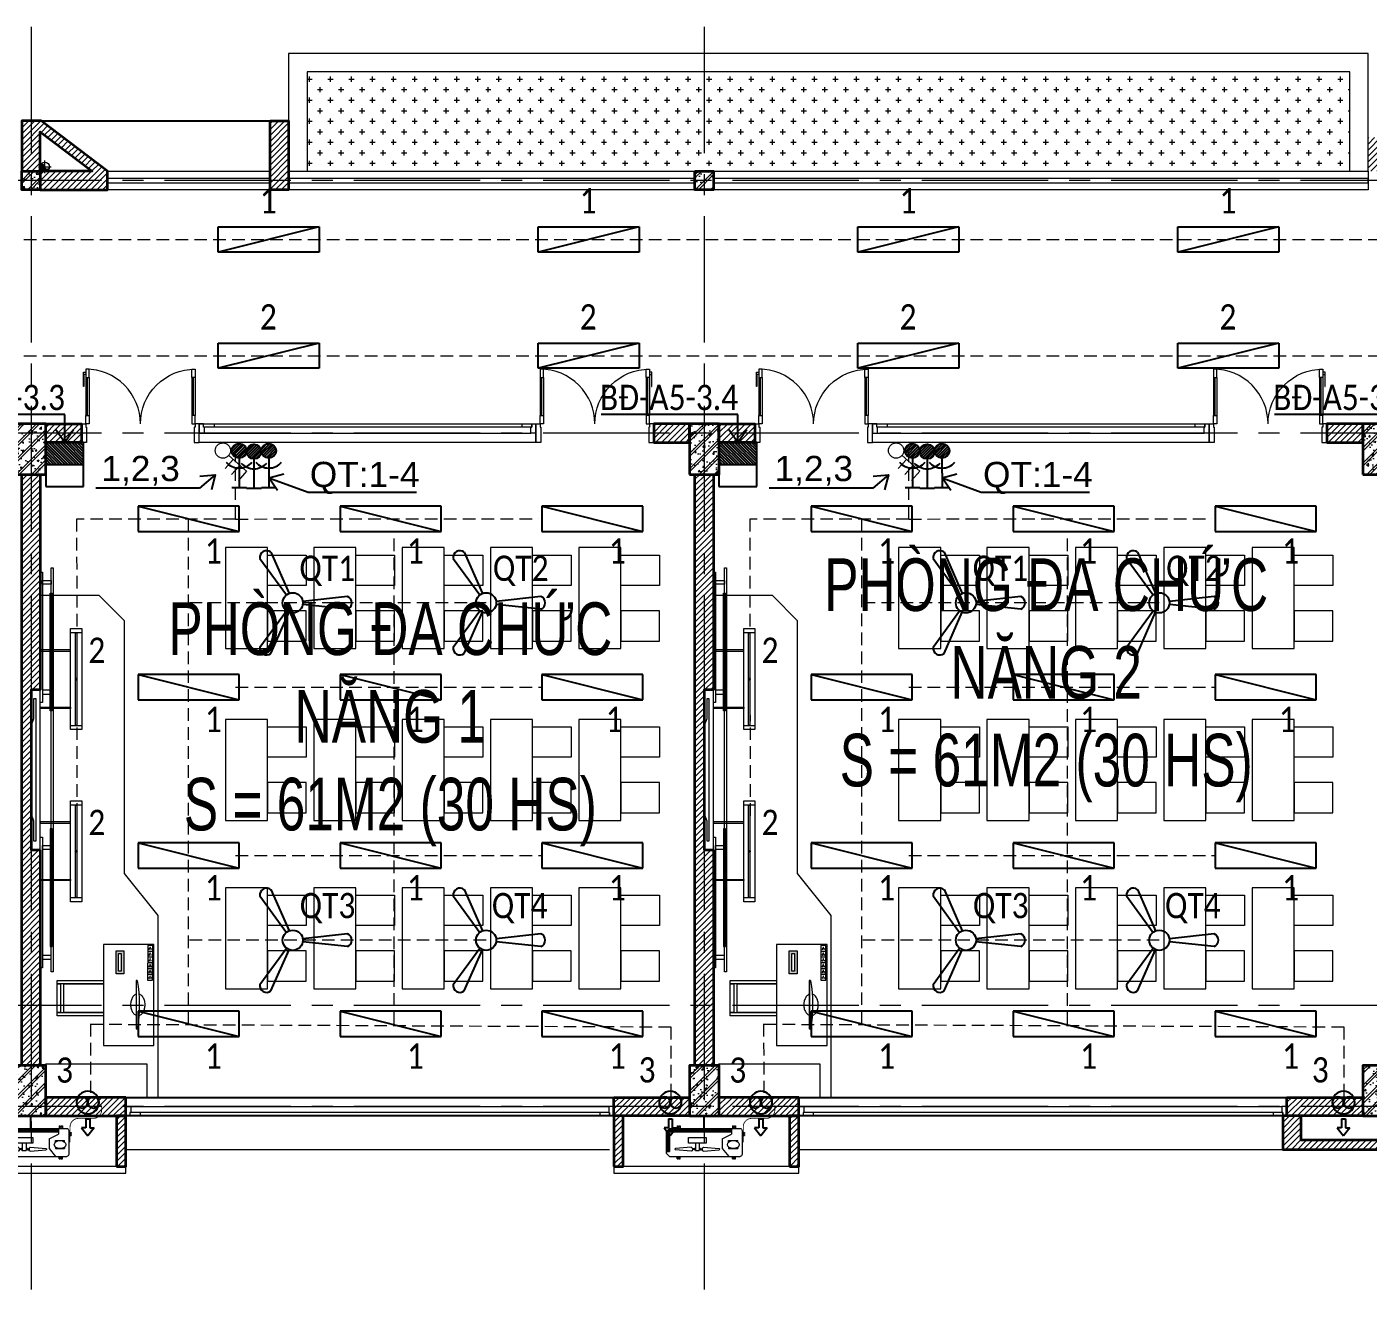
# Model space of a CAD drawing. Header units: millimetres. Extents: x 18326 to 214271, y -298828 to -198730.
# Drawn here: x 169047 to 184987, y -272856 to -257754 of the extents above; entities that cross this region are included whole.
import ezdxf
from ezdxf.enums import TextEntityAlignment as Align

# ---------------------------------------------------------------- set-up
doc = ezdxf.new("R2010")
doc.units = ezdxf.units.MM
doc.header["$LTSCALE"] = 20
doc.header["$MEASUREMENT"] = 0
for name, pattern in [('DASHED2', [0.375, 0.25, -0.125]), ('HIDDEN', [0.375, 0.25, -0.125]), ('xref LC GK$0$CENTER2', [1.125, 0.75, -0.125, 0.125, -0.125])]:
    doc.linetypes.add(name, pattern=pattern)
doc.layers.get('0').update_dxf_attribs({"lineweight": 0})
doc.layers.get('Defpoints').update_dxf_attribs({"color": 1, "lineweight": 25})
for name, color, linetype in [('!Cetech-TBD', 2, 'Continuous'), ('11TBDIEN', 6, 'Continuous'), ('CDC-E', 2, 'Continuous'), ('CDC-E-Equip', 2, 'Continuous'), ('CDC-E-Note', 3, 'Continuous'), ('CETECH-E-Switch', 2, 'Continuous'), ('CETECH-TBD', 2, 'Continuous'), ('TBD', 2, 'Continuous'), ('TEXT', 7, 'Continuous'), ('xref_mb.A5$0$KV-Net thay 3', 251, 'Continuous')]:
    doc.layers.add(name, color=color, linetype=linetype)
for name, color, linetype, lineweight in [('0.MAU XANH- DAY DIEN', 3, 'HIDDEN', 20), ('1.5 Thiết bị điện', 2, 'Continuous', 9), ('IBST-E-Chieu sang', 2, 'Continuous', 9), ('KV-Cat vat lieu', 11, 'Continuous', 20), ('KV-Cay xanh', 78, 'Continuous', 5), ('KV-Dim', 14, 'Continuous', 9), ('KV-Text', 7, 'Continuous', 25), ('xref LC GK$0$KV-Net truc', 251, 'xref LC GK$0$CENTER2', 9), ('xref_mb.A5$0$KV-Cat be tong', 6, 'Continuous', 35), ('xref_mb.A5$0$KV-Cat tuong', 4, 'Continuous', 35), ('xref_mb.A5$0$KV-Cat vat lieu', 11, 'Continuous', 20), ('xref_mb.A5$0$KV-Cay xanh', 78, 'Continuous', 5), ('xref_mb.A5$0$KV-Cua', 34, 'Continuous', 13), ('xref_mb.A5$0$KV-Hatch', 179, 'Continuous', 5), ('xref_mb.A5$0$KV-Net thay 1', 9, 'Continuous', 20), ('xref_mb.A5$0$KV-Net thay 2', 8, 'Continuous', 13), ('xref_mb.A5$0$KV-Noi that', 35, 'Continuous', 9), ('xref_mb.A5$0$KV-Thiet bi', 59, 'Continuous', 9)]:
    doc.layers.add(name, color=color, linetype=linetype, lineweight=lineweight)
doc.styles.add('AN - Arial', font='arial.ttf')
doc.styles.add('KT', font='vnsimli.shx', dxfattribs={"width": 0.72})
doc.styles.add('uv-abc', font='calibril.ttf', dxfattribs={"width": 0.85})
doc.styles.add('VN', font='arial.ttf', dxfattribs={"width": 0.7})
doc.dimstyles.new('A2-1-140', dxfattribs={"dimscale": 100, "dimtxt": 3, "dimasz": 1.5, "dimexe": 0.7, "dimexo": 0, "dimgap": 0.5, "dimtad": 1, "dimdec": 0, "dimrnd": 50, "dimzin": 13, "dimdsep": 46, "dimtxsty": 'KT', "dimblk1": 'ARCHTICK', "dimblk2": 'ARCHTICK', "dimsah": 1, "dimcen": 0, "dimdle": 0.7, "dimclrd": 1, "dimclre": 1, "dimclrt": 3, "dimadec": 0, "dimazin": 0, "dimtfac": 1.222222, "dimtdec": 0, "dimtix": 1, "dimtmove": 2, "dimatfit": 3, "dimldrblk": 'ARCHTICK', "dimfxl": 5, "dimfxlon": 1, "dimtolj": 1, "dimtzin": 13, "dimarcsym": 0})
pattern_1 = [(50, (0, 0), (215.17805, -18.82564), [22.5, -247.5]), (355, (0, 0), (-41.6254, 225.65764), [18, -198]), (100.4514, (17.93, -1.57), (173.55281, 206.83186), [19.12206, -210.34263]), (46.1842, (0, 60), (320.17231, -49.6557), [33.75, -371.25]), (96.6356, (26.68, 55.86), (280.3988, 292.23536), [28.6831, -315.5139]), (351.1842, (0, 60), (280.3986, 292.23558), [27, -297]), (21, (30, 45), (179.07212, -120.78567), [22.5, -247.5]), (326, (30, 45), (72.9946, 217.54501), [18, -198]), (71.4514, (44.92, 34.93), (252.06679, 96.75915), [19.12206, -210.34263]), (37.5, (0, 0), (3.647957, 99.868156), [0, -195.6, 0, -201, 0, -198.75]), (7.5, (0, 0), (78.92086, 118.323514), [0, -114.6, 0, -191.1, 0, -75.75]), (327.5, (-66.9, 0), (160.14673, -6.766462), [0, -75, 0, -234, 0, -310.5]), (317.5, (-96.9, 0), (174.95585, 30.031495), [0, -97.5, 0, -155.4, 0, -220.5]), (45, (0, 0), (-90.156115, 90.156115), []), (45, (0, 36.75), (-90.156115, 90.156115), [])]

# ---------------------------------------------------------------- blocks, each defined once
blk = doc.blocks.new('T3RQƯ')
at = {"layer": 'KV-Text', "color": 8, "char_height": 625, "width": 7962.05, "attachment_point": 2, "style": 'VN'}
for s, insert in [('\\A1;\\pxqc;PHÒNG ĐA CHỨC \\PNĂNG 2\\PS = 61M2 (30 HS) ', (136526, -39972)), ('\\A1;\\pxqc;PHÒNG ĐA CHỨC \\PNĂNG 1\\PS = 61M2 (30 HS) ', (128732, -40495))]:
    blk.add_mtext(s, dxfattribs=dict(at, insert=insert))
blk = doc.blocks.new('t3')
at = {"layer": 'KV-Text', "color": 8, "xscale": 0.003999999956183369, "yscale": 0.003999999956183369, "zscale": 0.003999999956183369}
blk.add_blockref('T3RQƯ', (7.351, 232.338), dxfattribs=at)
blk = doc.blocks.new('l57')
at = {"layer": '!Cetech-TBD'}
for p, q in [((-600, 150), (600, 150)), ((600, 150), (-600, -150)), ((-600, -150), (-600, 150)), ((600, 150), (600, -150)), ((600, -150), (-600, -150))]:
    blk.add_line(p, q, dxfattribs=at)
blk = doc.blocks.new('*X544')
at = {"color": 0}
for p, q in [((11475, 51568), (11557, 51650)), ((11479, 51598), (11527, 51646)), ((11480, 51547), (11578, 51645)), ((11490, 51530), (11595, 51635)), ((11503, 51516), (11609, 51622)), ((11520, 51506), (11619, 51605)), ((11540, 51501), (11624, 51585)), ((11568, 51502), (11623, 51557))]:
    blk.add_line(p, q, dxfattribs=at)
blk = doc.blocks.new('S14')
at = {"layer": '!Cetech-TBD'}
for p, q in [((-75, 375), (75, 375)), ((0, 75), (0, 375))]:
    blk.add_line(p, q, dxfattribs=at)
blk.add_circle((0, 0), 75, dxfattribs=at)
blk.add_arc((0, 0), 175, 41.8103, 138.1897, dxfattribs=at)
blk.add_blockref('*X544', (-11550, -51575), dxfattribs=at)
blk = doc.blocks.new('Cong tac 3 - 1 chieu')
blk.add_line((50, 56), (214, 221))
for points in [[(153, 159), (238, 74)], [(214, 221), (299, 137)], [(91, 97), (176, 12)]]:
    blk.add_lwpolyline(points)
blk.add_circle((0, 0), 74.9)
blk = doc.blocks.new('*U597')
at = {"rotation": 217.4054022932137}
blk.add_blockref('Cong tac 3 - 1 chieu', (0, 0), dxfattribs=at)
blk = doc.blocks.new('_ARCHTICK')
at = {"color": 8, "const_width": 0.15}
blk.add_lwpolyline([(-0.5, -0.5), (0.5, 0.5)], dxfattribs=at)
blk = doc.blocks.new('DEN CHIEU BANGTAOTHEM')
for p, q in [((-829, -694), (-829, -509)), ((-829, -509), (-759, -509)), ((-829, -694), (-829, -509)), ((-829, -509), (840, -509)), ((-759, -509), (-759, -694)), ((-759, -591), (770, -591)), ((-759, -612), (-759, -591)), ((770, -612), (-759, -612)), ((770, -694), (770, -509)), ((770, -509), (840, -509)), ((770, -591), (770, -612)), ((840, -509), (840, -694)), ((840, -509), (840, -694)), ((-759, -694), (-829, -694)), ((840, -694), (-829, -694)), ((840, -694), (770, -694))]:
    blk.add_line(p, q)
at = {"elevation": 0}
for points in [[(-458, -9), (-458, -509), (-479, -509), (-479, -9)], [(469, -9), (469, -509), (490, -509), (490, -9)]]:
    blk.add_lwpolyline(points, close=True, dxfattribs=at)
at = {"layer": 'Defpoints'}
blk.add_circle((5, -602), 9.3, dxfattribs=at)
blk = doc.blocks.new('QTRTUONG')
for centre, radius in [((-3.78, -2.92), 1.6), ((-3.78, -2.12), 0.798), ((-3.78, -3.72), 0.798)]:
    blk.add_circle(centre, radius)
blk = doc.blocks.new('quat gio1')
for p, q in [((114, 25), (114, -25)), ((114, 25), (229, 25)), ((229, 80), (327, 0)), ((229, 25), (229, 80)), ((114, -25), (229, -25)), ((229, -80), (327, 0)), ((229, -25), (229, -80))]:
    blk.add_line(p, q)
at = {"xscale": 89.50243443385698, "yscale": 89.50243443385698, "zscale": 89.50243443385698}
blk.add_blockref('QTRTUONG', (243, 261), dxfattribs=at)
blk = doc.blocks.new('q1')
at = {"layer": 'TBD', "linetype": 'ByBlock'}
for p, q in [((-75, 651), (-18, 119)), ((75, 651), (18, 119)), ((-601, -260), (-112, -44)), ((-526, -390), (-94, -75)), ((526, -390), (94, -75)), ((601, -260), (112, -44))]:
    blk.add_line(p, q, dxfattribs=at)
blk.add_circle((0, 0), 120, dxfattribs=at)
for centre, start, end in [((0, 623), 20.3028, 159.6972), ((-539, -311), 140.3028, 279.6972), ((539, -311), 260.3028, 39.6972)]:
    blk.add_arc(centre, 80, start, end, dxfattribs=at)
blk = doc.blocks.new('*U598')
at = {"rotation": 217.4054022932137}
blk.add_blockref('Cong tac 3 - 1 chieu', (0, 0), dxfattribs=at)
blk = doc.blocks.new('pa6')
at = {"layer": 'CDC-E'}
h = blk.add_hatch(dxfattribs=at)
h.set_pattern_fill('ANSI31', scale=5)
h.set_pattern_definition([(45, (0, 0), (-11.2253, 11.2253), [])])
h.paths.add_polyline_path([(150, 175), (-150, 175), (-150, 0), (150, 0)])
for p, q in [((-150, 350), (150, 350)), ((-150, 0), (-150, 350)), ((150, 350), (150, 0)), ((-150, 175), (150, 175)), ((150, 0), (-150, 0))]:
    blk.add_line(p, q, dxfattribs=at)
blk = doc.blocks.new('xref LC GK$0$LC')
at = {"layer": 'xref LC GK$0$KV-Net truc', "color": 8, "ltscale": 100}
for points in [[(138750, -48924), (138750, -85479)], [(146750, -48924), (146750, -85479)], [(175587, -50750), (-10253, -50750)], [(175587, -53750), (-10253, -53750)], [(175587, -60550), (38033, -60550)], [(175587, -61750), (-10253, -61750)]]:
    blk.add_lwpolyline(points, dxfattribs=at)
blk = doc.blocks.new('*U422')
at = {"color": 8}
for p, q in [((70, 100), (70, 550)), ((90, 550), (90, 100)), ((1310, 550), (1310, 100)), ((1330, 100), (1330, 550))]:
    blk.add_line(p, q, dxfattribs=at)
for points in [[(50, 550), (90, 550), (90, 650), (50, 650), (50, 550)], [(1350, 550), (1310, 550), (1310, 650), (1350, 650), (1350, 550)], [(50, 553), (50, 100)], [(1350, 553), (1350, 100)], [(50, 100), (90, 100), (90, 0), (50, 0), (50, 100)], [(1350, 100), (1310, 100), (1310, 0), (1350, 0), (1350, 100)]]:
    blk.add_lwpolyline(points, dxfattribs=at)
at = {"color": 8, "ltscale": 0.2}
for points in [[(700, 0, 0.414214), (50, 650, 0.414214)], [(700, 0, -0.414214), (1350, 650, -0.414214)]]:
    blk.add_lwpolyline(points, format="xyb", dxfattribs=at)
at = {"color": 8}
for points in [[(22, 445), (22, 614), (50, 614), (50, 586), (27, 586), (27, 445)], [(0, 0), (50, 0), (50, -40), (60, -40), (60, -220), (0, -220)], [(1400, 0), (1350, 0), (1350, -40), (1340, -40), (1340, -220), (1400, -220)]]:
    blk.add_lwpolyline(points, close=True, dxfattribs=at)
blk = doc.blocks.new('*U386')
at = {"color": 8}
for p, q in [((-110, 2740), (-110, -1140)), ((-220, 2625), (-220, -1035)), ((-180, -1035), (-180, 2625)), ((-220, -1200), (-110, -1200))]:
    blk.add_line(p, q, dxfattribs=at)
for points in [[(-220, 2800), (-110, 2800), (-110, 2740), (-110, 2740), (-110, 2740), (-180, 2740), (-180, 2750), (-220, 2750)], [(-180, 2750), (-220, 2750), (-220, 2625), (-180, 2625)], [(-180, -1035), (-220, -1035), (-220, -1150), (-180, -1150)], [(-220, -1200), (-110, -1200), (-110, -1140), (-110, -1140), (-110, -1140), (-180, -1140), (-180, -1150), (-220, -1150)]]:
    blk.add_lwpolyline(points, close=True, dxfattribs=at)
blk = doc.blocks.new('xref_mb.A5$0$Module TX6')
at = {"layer": 'xref_mb.A5$0$KV-Hatch'}
h = blk.add_hatch(dxfattribs=at)
h.set_pattern_fill('ANSI31', color=8, scale=400)
h.set_pattern_definition([(45, (-189101.89, 94704.975), (-35.355339, 35.355339), [])])
h.paths.add_polyline_path([(-3405, 15), (-3830, 15), (-3830, 235), (-3405, 235)])
h.paths.add_polyline_path([(3395, 15), (3820, 15), (3820, 235), (3395, 235)])
at = {"layer": 'xref_mb.A5$0$KV-Cat tuong', "color": 8}
for points in [[(-3405, 15), (-3830, 15), (-3830, 235), (-3405, 235)], [(3395, 15), (3820, 15), (3820, 235), (3395, 235)]]:
    blk.add_lwpolyline(points, close=True, dxfattribs=at)
at = {"layer": 'xref_mb.A5$0$KV-Net thay 1', "color": 8}
blk.add_lwpolyline([(-2005, 235), (1995, 235), (1995, 15), (-2005, 15)], close=True, dxfattribs=at)
at = {"layer": 'xref_mb.A5$0$KV-Thiet bi', "color": 8}
blk.add_line((-1635, 235), (1625, 235), dxfattribs=at)
at = {"layer": 'xref_mb.A5$0$KV-Cua', "color": 8}
blk.add_blockref('*U422', (-3405, 235), dxfattribs=at)
at = {"layer": 'xref_mb.A5$0$KV-Cua', "color": 8, "xscale": -1}
blk.add_blockref('*U422', (3395, 235), dxfattribs=at)
at = {"layer": 'xref_mb.A5$0$KV-Cua', "color": 8, "xscale": -1.000000000000001, "rotation": 90}
blk.add_blockref('*U386', (795, 15), dxfattribs=at)
blk = doc.blocks.new('xref_mb.A5$0$CN')
at = {"color": 8}
for p, q in [((-71, 398), (-71, 423)), ((-61, 423), (-71, 423)), ((-61, 398), (-61, 423)), ((-51, 398), (-51, 423)), ((-41, 423), (-51, 423)), ((-41, 398), (-41, 423)), ((-314, 332, 3), (-287, 332)), ((-314, 323, 3), (-314, 332, 3)), ((-314, 299, 3), (-314, 307, 3)), ((-314, 299, 3), (-287, 299)), ((-311, 320, 3), (-296, 320, 3)), ((-311, 311, 3), (-296, 311, 3)), ((-296, 311, 3), (-296, 320, 3)), ((-287, -348), (-287, 378)), ((-20, 398), (-267, 398)), ((0, -348), (0, 378)), ((27, 332, 3), (0, 332)), ((27, 299, 3), (0, 299)), ((9, 311, 3), (9, 320, 3)), ((24, 320, 3), (9, 320, 3)), ((24, 311, 3), (9, 311, 3)), ((27, 323, 3), (27, 332, 3)), ((27, 299, 3), (27, 307, 3)), ((-314, -238, 0), (-287, -238, -4)), ((-314, -247, 0), (-314, -238, 0)), ((-314, -271, 0), (-314, -263, 0)), ((-314, -271, 0), (-287, -271, -4)), ((-311, -250, 0), (-296, -250, 0)), ((-311, -259, 0), (-296, -259, 0)), ((-296, -259, 0), (-296, -250, 0)), ((27, -238, 0), (0, -238, -4)), ((27, -271, 0), (0, -271, -4)), ((9, -259, 0), (9, -250, 0)), ((24, -250, 0), (9, -250, 0)), ((24, -259, 0), (9, -259, 0)), ((27, -247, 0), (27, -238, 0)), ((27, -271, 0), (27, -263, 0)), ((-254, -382), (-287, -348)), ((-33, -382), (-254, -382)), ((0, -348), (-33, -382))]:
    blk.add_line(p, q, dxfattribs=at)
at = {"color": 8, "lineweight": 5}
for p, q in [((-191, 355), (-207, 355)), ((-207, 260), (-207, 355)), ((-141, 355), (-125, 355)), ((-125, 260), (-125, 355)), ((-107, 195), (-60, 291)), ((-7, 291), (-60, 291)), ((-33, -335), (-33, 291)), ((-20, -329), (-20, 291)), ((-7, -322), (-7, 291)), ((-206, 195), (-287, 261)), ((-233, 1), (-220, 163)), ((-191, 260), (-207, 260)), ((-107, 195), (-206, 195)), ((-193, 1), (-206, 163)), ((-141, 260), (-125, 260)), ((-233, -125), (-220, -287)), ((-199, -36), (-227, -36)), ((-151, -42), (-227, -42)), ((-227, -82), (-227, -42)), ((-151, -82), (-227, -82)), ((-199, -88), (-227, -88)), ((-207, -12), (-219, -12)), ((-207, -112), (-219, -112)), ((-217, -36), (-217, -12)), ((-217, -88), (-217, -112)), ((-209, -36), (-209, -12)), ((-209, -88), (-209, -112)), ((-193, -125), (-206, -287)), ((-46, -348), (-237, -348)), ((-237, -375), (-237, -348)), ((-53, -362), (-237, -362)), ((-60, -375), (-237, -375))]:
    blk.add_line(p, q, dxfattribs=at)
blk.add_lwpolyline([(-93, -152), (-93, 28), (-151, 28), (-151, -152)], close=True, dxfattribs=at)
at = {"color": 8}
for centre, radius, start, end in [((-311, 323, 3), 3.32, 180, 270), ((-311, 307, 3), 3.32, 90, 180), ((-267, 378), 19.9, 90, 180), ((-20, 378), 19.9, 0, 90), ((24, 323, 3), 3.32, 270, 0), ((24, 307, 3), 3.32, 0, 90), ((-311, -247, 0), 3.32, 180, 270), ((-311, -263, 0), 3.32, 90, 180), ((24, -247, 0), 3.32, 270, 0), ((24, -263, 0), 3.32, 0, 90)]:
    blk.add_arc(centre, radius, start, end, dxfattribs=at)
at = {"color": 8, "lineweight": 5}
for centre, radius, start, end in [((-213, 161), 6.84, 16.3642, 163.6358), ((-219, 1), 13.3, 180, 270), ((-207, 1), 13.3, 270, 0), ((-219, -125), 13.3, 90, 180), ((-207, -125), 13.3, 0, 90), ((-213, -285), 6.84, 196.3642, 343.6358), ((-60, -322), 53.1, 270, 0), ((-53, -329), 33.2, 270, 0), ((-46, -335), 13.3, 270, 0)]:
    blk.add_arc(centre, radius, start, end, dxfattribs=at)
at = {"color": 8, "lineweight": 5, "extrusion": (0, 0, -1)}
blk.add_ellipse((-166, 308), major_axis=(0, -60.1), ratio=0.677923, dxfattribs=at)
at = {"layer": 'Defpoints', "color": 8}
blk.add_line((0, 8), (130, 8), dxfattribs=at)
blk.add_lwpolyline([(130, -382), (130, 398)], dxfattribs=at)
blk = doc.blocks.new('xref_mb.A5$0$Module che dieu hoa')
at = {"layer": 'xref_mb.A5$0$KV-Hatch'}
h = blk.add_hatch(dxfattribs=at)
h.set_pattern_fill('ANSI31', color=8, scale=400)
h.set_pattern_definition([(45, (-151971.89, 102689.975), (-35.355339, 35.355339), [])])
h.paths.add_polyline_path([(50, -600), (160, -600), (160, 0), (50, 0)])
h.paths.add_polyline_path([(2140, -600), (2250, -600), (2250, 0), (2140, 0)])
at = {"layer": 'xref_mb.A5$0$KV-Cat tuong', "color": 8}
for points in [[(50, -600), (160, -600), (160, 0), (50, 0)], [(2140, -600), (2250, -600), (2250, 0), (2140, 0)]]:
    blk.add_lwpolyline(points, close=True, dxfattribs=at)
at = {"layer": 'xref_mb.A5$0$KV-Thiet bi', "color": 8, "const_width": 10}
blk.add_lwpolyline([(1964, 125), (1964, 70, -0.414214), (1864, -30), (1689, -30, 0.414214), (1589, -130), (1589, -315)], format="xyb", dxfattribs=at)
at = {"layer": 'xref_mb.A5$0$KV-Thiet bi', "color": 8}
blk.add_lwpolyline([(50, -680), (2250, -680), (2250, -600), (50, -600)], close=True, dxfattribs=at)
at = {"layer": 'xref_mb.A5$0$KV-Thiet bi', "color": 8, "xscale": -1.15384615384619, "yscale": 1.15384615384619, "zscale": 1.153846153846189, "rotation": 270}
blk.add_blockref('xref_mb.A5$0$CN', (1115, -150), dxfattribs=at)
blk = doc.blocks.new('xref_mb.A5$0$A$Cb15db4b7')
at = {"color": 8}
blk.add_line((50, 155), (4750, 155), dxfattribs=at)
for points in [[(3242.5, 235), (3005, 235), (2927, 265), (1873, 265), (1795, 235), (1557.5, 235), (1557.5, 205), (3242.5, 205)], [(0, 25), (4800, 25), (4800, 0), (0, 0)], [(50, 155), (1600, 155), (1600, 130), (50, 130)], [(150, 25), (196, 25), (196, 130), (150, 130)], [(1700, 37.5), (300, 37.5), (300, 12.5), (1700, 12.5)], [(1500, 25), (1454, 25), (1454, 130), (1500, 130)], [(3100, 37.5), (4500, 37.5), (4500, 12.5), (3100, 12.5)], [(3200, 155), (4750, 155), (4750, 130), (3200, 130)], [(3300, 25), (3346, 25), (3346, 130), (3300, 130)], [(4650, 25), (4604, 25), (4604, 130), (4650, 130)]]:
    blk.add_lwpolyline(points, close=True, dxfattribs=at)
blk = doc.blocks.new('xref_mb.A5$0$ghe vi tinh giao vien')
at = {"color": 8}
for points in [[(-170, 0), (-170, 550), (-210, 550), (-210, 0)], [(170, 550), (-170, 550), (-170, 510), (170, 510)], [(210, 0), (210, 550), (170, 550), (170, 0)], [(170, 0), (170, 470), (-170, 470), (-170, 0)]]:
    blk.add_lwpolyline(points, close=True, dxfattribs=at)
blk = doc.blocks.new('xref_mb.A5$0$O cam HDMI')
at = {"layer": 'xref_mb.A5$0$KV-Thiet bi'}
h = blk.add_hatch(color=8, dxfattribs=at)
h.dxf.hatch_style = 1
h.paths.add_polyline_path([(-227, 108), (227, 108), (227, -47), (-227, -47)])
h.paths.add_polyline_path([(-176, 57), (176, 57), (176, 3), (-176, 3)], flags=16)
at = {"layer": 'xref_mb.A5$0$KV-Thiet bi', "color": 8}
for points in [[(-227, 108), (227, 108), (227, -47), (-227, -47)], [(-176, 57), (176, 57), (176, 3), (-176, 3)]]:
    blk.add_lwpolyline(points, close=True, dxfattribs=at)
blk = doc.blocks.new('xref_mb.A5$0$o dien 6d')
at = {"layer": 'xref_mb.A5$0$KV-Cat vat lieu', "color": 8}
blk.add_lwpolyline([(5843104, -64279), (5843104, -64329), (5842761, -64329), (5842761, -64279)], close=True, dxfattribs=at)
at = {"layer": 'xref_mb.A5$0$KV-Thiet bi', "color": 8}
for p, q in [((5842818, -64279), (5842818, -64329)), ((5842875, -64279), (5842875, -64329)), ((5842932, -64279), (5842932, -64329)), ((5842989, -64279), (5842989, -64329)), ((5843046, -64279), (5843046, -64329)), ((5843104, -64279), (5843104, -64329))]:
    blk.add_line(p, q, dxfattribs=at)
for centre in [(5842783, -64296), (5842783, -64314), (5842799, -64305), (5842840, -64296), (5842840, -64314), (5842856, -64305), (5842897, -64296), (5842897, -64314), (5842913, -64305), (5842955, -64296), (5842955, -64314), (5842970, -64305), (5843012, -64296), (5843012, -64314), (5843027, -64305), (5843069, -64296), (5843069, -64314), (5843084, -64305)]:
    blk.add_ellipse(centre, major_axis=(3.23, 0), ratio=1, dxfattribs=at)
blk = doc.blocks.new('xref_mb.A5$0$PC')
at = {"color": 8}
for p, q in [((1897493, 244493, 0), (1897493, 245069, 0)), ((1897493, 245069, 0), (1897505, 245069, 0)), ((1897496, 244493, 0), (1897496, 245069, 0)), ((1897496, 245069, 0), (1897508, 245069, 0)), ((1897505, 244493, 0), (1897493, 244493, 0)), ((1897508, 244493, 0), (1897496, 244493, 0))]:
    blk.add_line(p, q, dxfattribs=at)
blk.add_arc((1895792, 244781, 0), 1740, 350.4727, 9.5273, dxfattribs=at)
for points, knots in [([(1897496, 244656, 0), (1897493, 244657, 0), (1897489, 244658, 0), (1897481, 244663, 0), (1897476, 244666, 0), (1897467, 244674, 0), (1897462, 244679, 0), (1897454, 244689, 0), (1897450, 244695, 0), (1897444, 244708, 0), (1897441, 244715, 0), (1897435, 244729, 0), (1897433, 244737, 0), (1897430, 244752, 0), (1897429, 244760, 0), (1897428, 244777, 0), (1897428, 244785, 0), (1897429, 244801, 0), (1897430, 244809, 0), (1897433, 244825, 0), (1897435, 244833, 0), (1897440, 244847, 0), (1897443, 244854, 0), (1897450, 244867, 0), (1897454, 244873, 0), (1897462, 244883, 0), (1897466, 244888, 0), (1897476, 244896, 0), (1897480, 244899, 0), (1897489, 244904, 0), (1897493, 244905, 0), (1897496, 244907, 0)], [0.220469, 0.220469, 0.220469, 0.220469, 0.351176, 0.351176, 0.538257, 0.538257, 0.725338, 0.725338, 0.912419, 0.912419, 1.099499, 1.099499, 1.28658, 1.28658, 1.473661, 1.473661, 1.660742, 1.660742, 1.847823, 1.847823, 2.034903, 2.034903, 2.221984, 2.221984, 2.409065, 2.409065, 2.596146, 2.596146, 2.783226, 2.783226, 2.921123, 2.921123, 2.921123, 2.921123]), ([(1897528, 244908, 0), (1897529, 244908, 0), (1897530, 244907, 0), (1897536, 244906, 0), (1897541, 244903, 0), (1897551, 244898, 0), (1897555, 244894, 0), (1897565, 244886, 0), (1897569, 244881, 0), (1897577, 244870, 0), (1897580, 244864, 0), (1897587, 244851, 0), (1897590, 244843, 0), (1897595, 244829, 0), (1897596, 244821, 0), (1897599, 244805, 0), (1897600, 244797, 0), (1897601, 244781, 0), (1897601, 244773, 0), (1897599, 244756, 0), (1897598, 244748, 0), (1897594, 244733, 0), (1897592, 244725, 0), (1897587, 244711, 0), (1897583, 244704, 0), (1897576, 244692, 0), (1897572, 244686, 0), (1897564, 244676, 0), (1897560, 244672, 0), (1897550, 244664, 0), (1897545, 244661, 0), (1897536, 244657, 0), (1897532, 244656, 0), (1897528, 244655, 0)], [3.30523, 3.30523, 3.30523, 3.30523, 3.344469, 3.344469, 3.531549, 3.531549, 3.71863, 3.71863, 3.905711, 3.905711, 4.092792, 4.092792, 4.279873, 4.279873, 4.466953, 4.466953, 4.654034, 4.654034, 4.841115, 4.841115, 5.028196, 5.028196, 5.215276, 5.215276, 5.402357, 5.402357, 5.589438, 5.589438, 5.776519, 5.776519, 5.963599, 5.963599, 6.119548, 6.119548, 6.119548, 6.119548])]:
    blk.add_open_spline(points, degree=3, knots=knots, dxfattribs=at)
blk = doc.blocks.new('xref_mb.A5$0$15446161')
at = {"layer": 'xref_mb.A5$0$KV-Noi that', "color": 8}
blk.add_lwpolyline([(-32307, 5043), (-32307, 2883), (-32707, 2383), (-32707, -617), (-33007, -917), (-33707, -917)], dxfattribs=at)
for points in [[(-33642, 4643), (-32442, 4643), (-32442, 5043), (-33642, 5043)], [(-32357, 4428), (-32357, 3228), (-32957, 3228), (-32957, 4428)]]:
    blk.add_lwpolyline(points, close=True, dxfattribs=at)
at = {"color": 8}
for name, p, xscale, yscale, zscale, rotation in [('xref_mb.A5$0$O cam HDMI', (-32778, 3439), -0.6000000000000029, 0.6000000000000029, 0.6000000000000029, 270), ('xref_mb.A5$0$o dien 6d', (26246, 7015144), 1.200000000000005, 1.200000000000005, 1.200000000000005, 270.1513189493489)]:
    blk.add_blockref(name, p, dxfattribs=dict(at, xscale=xscale, yscale=yscale, zscale=zscale, rotation=rotation))
at = {"layer": 'xref_mb.A5$0$KV-Noi that', "color": 8}
blk.add_blockref('xref_mb.A5$0$PC', (-1930062, -240838, 0), dxfattribs=at)
at = {"layer": 'xref_mb.A5$0$KV-Noi that', "color": 8, "rotation": 90}
blk.add_blockref('xref_mb.A5$0$ghe vi tinh giao vien', (-32957, 3865), dxfattribs=at)
at = {"layer": 'xref_mb.A5$0$KV-Noi that', "color": 8, "xscale": -1.000000000000003, "rotation": 90}
blk.add_blockref('xref_mb.A5$0$A$Cb15db4b7', (-33552, 3553), dxfattribs=at)
blk = doc.blocks.new('xref_mb.A5$0$211231')
at = {"layer": 'xref_mb.A5$0$KV-Noi that', "color": 8}
for points in [[(-6885, -1275), (-6885, -2475), (-6385, -2475), (-6385, -1275)], [(-5835, -1275), (-5835, -2475), (-5335, -2475), (-5335, -1275)], [(-4785, -1275), (-4785, -2475), (-4285, -2475), (-4285, -1275)], [(-3735, -1275), (-3735, -2475), (-3235, -2475), (-3235, -1275)], [(-2685, -1275), (-2685, -2475), (-2185, -2475), (-2185, -1275)], [(-7345, -1365), (-7345, -1725), (-6885, -1725), (-6885, -1365)], [(-6295, -1365), (-6295, -1725), (-5835, -1725), (-5835, -1365)], [(-5245, -1365), (-5245, -1725), (-4785, -1725), (-4785, -1365)], [(-4195, -1365), (-4195, -1725), (-3735, -1725), (-3735, -1365)], [(-3145, -1365), (-3145, -1725), (-2685, -1725), (-2685, -1365)], [(-7345, -2385), (-7345, -2025), (-6885, -2025), (-6885, -2385)], [(-6295, -2385), (-6295, -2025), (-5835, -2025), (-5835, -2385)], [(-5245, -2385), (-5245, -2025), (-4785, -2025), (-4785, -2385)], [(-4195, -2385), (-4195, -2025), (-3735, -2025), (-3735, -2385)], [(-3145, -2385), (-3145, -2025), (-2685, -2025), (-2685, -2385)], [(-6885, -3275), (-6885, -4475), (-6385, -4475), (-6385, -3275)], [(-5835, -3275), (-5835, -4475), (-5335, -4475), (-5335, -3275)], [(-4785, -3275), (-4785, -4475), (-4285, -4475), (-4285, -3275)], [(-3735, -3275), (-3735, -4475), (-3235, -4475), (-3235, -3275)], [(-2685, -3275), (-2685, -4475), (-2185, -4475), (-2185, -3275)], [(-7345, -3365), (-7345, -3725), (-6885, -3725), (-6885, -3365)], [(-6295, -3365), (-6295, -3725), (-5835, -3725), (-5835, -3365)], [(-5245, -3365), (-5245, -3725), (-4785, -3725), (-4785, -3365)], [(-4195, -3365), (-4195, -3725), (-3735, -3725), (-3735, -3365)], [(-3145, -3365), (-3145, -3725), (-2685, -3725), (-2685, -3365)], [(-7345, -4385), (-7345, -4025), (-6885, -4025), (-6885, -4385)], [(-6295, -4385), (-6295, -4025), (-5835, -4025), (-5835, -4385)], [(-5245, -4385), (-5245, -4025), (-4785, -4025), (-4785, -4385)], [(-4195, -4385), (-4195, -4025), (-3735, -4025), (-3735, -4385)], [(-3145, -4385), (-3145, -4025), (-2685, -4025), (-2685, -4385)], [(-7345, -5405), (-7345, -5765), (-6885, -5765), (-6885, -5405)], [(-6885, -5315), (-6885, -6515), (-6385, -6515), (-6385, -5315)], [(-6295, -5405), (-6295, -5765), (-5835, -5765), (-5835, -5405)], [(-5835, -5315), (-5835, -6515), (-5335, -6515), (-5335, -5315)], [(-5245, -5405), (-5245, -5765), (-4785, -5765), (-4785, -5405)], [(-4785, -5315), (-4785, -6515), (-4285, -6515), (-4285, -5315)], [(-4195, -5405), (-4195, -5765), (-3735, -5765), (-3735, -5405)], [(-3735, -5315), (-3735, -6515), (-3235, -6515), (-3235, -5315)], [(-3145, -5405), (-3145, -5765), (-2685, -5765), (-2685, -5405)], [(-2685, -5315), (-2685, -6515), (-2185, -6515), (-2185, -5315)], [(-7345, -6425), (-7345, -6065), (-6885, -6065), (-6885, -6425)], [(-6295, -6425), (-6295, -6065), (-5835, -6065), (-5835, -6425)], [(-5245, -6425), (-5245, -6065), (-4785, -6065), (-4785, -6425)], [(-4195, -6425), (-4195, -6065), (-3735, -6065), (-3735, -6425)], [(-3145, -6425), (-3145, -6065), (-2685, -6065), (-2685, -6425)]]:
    blk.add_lwpolyline(points, close=True, dxfattribs=at)
at = {"layer": 'xref_mb.A5$0$KV-Noi that', "color": 8, "xscale": -1}
blk.add_blockref('xref_mb.A5$0$15446161', (-33692, -5028), dxfattribs=at)
blk = doc.blocks.new('xref_mb.A5$0$A$C38878348')
at = {"layer": 'xref_mb.A5$0$KV-Noi that', "color": 8}
for points in [[(-6885, -1275), (-6885, -2475), (-6385, -2475), (-6385, -1275)], [(-5835, -1275), (-5835, -2475), (-5335, -2475), (-5335, -1275)], [(-4785, -1275), (-4785, -2475), (-4285, -2475), (-4285, -1275)], [(-3735, -1275), (-3735, -2475), (-3235, -2475), (-3235, -1275)], [(-2685, -1275), (-2685, -2475), (-2185, -2475), (-2185, -1275)], [(-7345, -1365), (-7345, -1725), (-6885, -1725), (-6885, -1365)], [(-6295, -1365), (-6295, -1725), (-5835, -1725), (-5835, -1365)], [(-5245, -1365), (-5245, -1725), (-4785, -1725), (-4785, -1365)], [(-4195, -1365), (-4195, -1725), (-3735, -1725), (-3735, -1365)], [(-3145, -1365), (-3145, -1725), (-2685, -1725), (-2685, -1365)], [(-7345, -2385), (-7345, -2025), (-6885, -2025), (-6885, -2385)], [(-6295, -2385), (-6295, -2025), (-5835, -2025), (-5835, -2385)], [(-5245, -2385), (-5245, -2025), (-4785, -2025), (-4785, -2385)], [(-4195, -2385), (-4195, -2025), (-3735, -2025), (-3735, -2385)], [(-3145, -2385), (-3145, -2025), (-2685, -2025), (-2685, -2385)], [(-6885, -3275), (-6885, -4475), (-6385, -4475), (-6385, -3275)], [(-5835, -3275), (-5835, -4475), (-5335, -4475), (-5335, -3275)], [(-4785, -3275), (-4785, -4475), (-4285, -4475), (-4285, -3275)], [(-3735, -3275), (-3735, -4475), (-3235, -4475), (-3235, -3275)], [(-2685, -3275), (-2685, -4475), (-2185, -4475), (-2185, -3275)], [(-7345, -3365), (-7345, -3725), (-6885, -3725), (-6885, -3365)], [(-6295, -3365), (-6295, -3725), (-5835, -3725), (-5835, -3365)], [(-5245, -3365), (-5245, -3725), (-4785, -3725), (-4785, -3365)], [(-4195, -3365), (-4195, -3725), (-3735, -3725), (-3735, -3365)], [(-3145, -3365), (-3145, -3725), (-2685, -3725), (-2685, -3365)], [(-7345, -4385), (-7345, -4025), (-6885, -4025), (-6885, -4385)], [(-6295, -4385), (-6295, -4025), (-5835, -4025), (-5835, -4385)], [(-5245, -4385), (-5245, -4025), (-4785, -4025), (-4785, -4385)], [(-4195, -4385), (-4195, -4025), (-3735, -4025), (-3735, -4385)], [(-3145, -4385), (-3145, -4025), (-2685, -4025), (-2685, -4385)], [(-7345, -5405), (-7345, -5765), (-6885, -5765), (-6885, -5405)], [(-6885, -5315), (-6885, -6515), (-6385, -6515), (-6385, -5315)], [(-6295, -5405), (-6295, -5765), (-5835, -5765), (-5835, -5405)], [(-5835, -5315), (-5835, -6515), (-5335, -6515), (-5335, -5315)], [(-5245, -5405), (-5245, -5765), (-4785, -5765), (-4785, -5405)], [(-4785, -5315), (-4785, -6515), (-4285, -6515), (-4285, -5315)], [(-4195, -5405), (-4195, -5765), (-3735, -5765), (-3735, -5405)], [(-3735, -5315), (-3735, -6515), (-3235, -6515), (-3235, -5315)], [(-3145, -5405), (-3145, -5765), (-2685, -5765), (-2685, -5405)], [(-2685, -5315), (-2685, -6515), (-2185, -6515), (-2185, -5315)], [(-7345, -6425), (-7345, -6065), (-6885, -6065), (-6885, -6425)], [(-6295, -6425), (-6295, -6065), (-5835, -6065), (-5835, -6425)], [(-5245, -6425), (-5245, -6065), (-4785, -6065), (-4785, -6425)], [(-4195, -6425), (-4195, -6065), (-3735, -6065), (-3735, -6425)], [(-3145, -6425), (-3145, -6065), (-2685, -6065), (-2685, -6425)]]:
    blk.add_lwpolyline(points, close=True, dxfattribs=at)
at = {"layer": 'xref_mb.A5$0$KV-Noi that', "color": 8, "xscale": -1}
blk.add_blockref('xref_mb.A5$0$15446161', (-33692, -5028), dxfattribs=at)
blk = doc.blocks.new('*U399')
at = {"color": 8}
blk.add_lwpolyline([(-1930, 0), (0, 0), (0, 50), (-1930, 50)], close=True, dxfattribs=at)
blk = doc.blocks.new('*U398')
at = {"color": 8}
blk.add_lwpolyline([(-7781, 0), (0, 0), (0, 50), (-7781, 50)], close=True, dxfattribs=at)
blk = doc.blocks.new('*U397')
at = {"color": 8}
blk.add_lwpolyline([(-4830, 0), (0, 0), (0, 50), (-4830, 50)], close=True, dxfattribs=at)
blk = doc.blocks.new('xref_mb.A5$0$cot 350x600')
at = {"layer": 'xref_mb.A5$0$KV-Hatch'}
h = blk.add_hatch(dxfattribs=at)
h.set_pattern_fill('CHAU-01', color=8, scale=30, pattern_type=2)
h.set_pattern_definition(pattern_1)
h.paths.add_polyline_path([(187770, 89199), (187420, 89199), (187420, 88599), (187770, 88599)])
at = {"layer": 'xref_mb.A5$0$KV-Cat be tong', "color": 8}
blk.add_lwpolyline([(187420, 88599), (187770, 88599), (187770, 89199), (187420, 89199)], close=True, dxfattribs=at)
blk = doc.blocks.new('xref_mb.A5$0$cot22x22')
at = {"layer": 'xref_mb.A5$0$KV-Hatch'}
h = blk.add_hatch(dxfattribs=at)
h.set_pattern_fill('CHAU-01', color=8, scale=30, pattern_type=2)
h.set_pattern_definition(pattern_1)
h.paths.add_polyline_path([(-301545, 85409), (-301545, 85629), (-301765, 85629), (-301765, 85409)])
at = {"layer": 'xref_mb.A5$0$KV-Cat be tong', "color": 8}
blk.add_lwpolyline([(-301765, 85629), (-301545, 85629), (-301545, 85409), (-301765, 85409)], close=True, dxfattribs=at)
blk = doc.blocks.new('xref_mb.A5$0$DVCT3')
at = {"layer": 'xref_mb.A5$0$KV-Cat be tong', "color": 8}
for name, p in [('xref_mb.A5$0$cot22x22', (946311, -125447)), ('xref_mb.A5$0$cot22x22', (954311, -125447)), ('xref_mb.A5$0$cot 350x600', (457062, -132018)), ('xref_mb.A5$0$cot 350x600', (465062, -132018)), ('xref_mb.A5$0$cot 350x600', (473062, -132018)), ('xref_mb.A5$0$cot 350x600', (457062, -139638)), ('xref_mb.A5$0$cot 350x600', (465062, -139638)), ('xref_mb.A5$0$cot 350x600', (473062, -139638))]:
    blk.add_blockref(name, p, dxfattribs=at)
blk = doc.blocks.new('*U424')
at = {"color": 8}
for p, q in [((-110, 4540), (-110, -1140)), ((-220, 4425), (-220, -1035)), ((-180, -1035), (-180, 4425)), ((-220, -1200), (-110, -1200))]:
    blk.add_line(p, q, dxfattribs=at)
for points in [[(-220, 4600), (-110, 4600), (-110, 4540), (-110, 4540), (-110, 4540), (-180, 4540), (-180, 4550), (-220, 4550)], [(-180, 4550), (-220, 4550), (-220, 4425), (-180, 4425)], [(-180, -1035), (-220, -1035), (-220, -1150), (-180, -1150)], [(-220, -1200), (-110, -1200), (-110, -1140), (-110, -1140), (-110, -1140), (-180, -1140), (-180, -1150), (-220, -1150)]]:
    blk.add_lwpolyline(points, close=True, dxfattribs=at)
blk = doc.blocks.new('xref_mb.A5$0$tx2a')
at = {"layer": 'xref_mb.A5$0$KV-Hatch'}
h = blk.add_hatch(dxfattribs=at)
h.set_pattern_fill('ANSI31', color=8, scale=400)
h.set_pattern_definition([(45, (-189096.89, 102704.975), (-35.355339, 35.355339), [])])
h.paths.add_polyline_path([(2925, 235), (3825, 235), (3825, 15), (2925, 15)])
h.paths.add_polyline_path([(-2875, 235), (-3825, 235), (-3825, 15), (-2875, 15)])
at = {"layer": 'xref_mb.A5$0$KV-Cat tuong', "color": 8}
for points in [[(-2875, 235), (-3825, 235), (-3825, 15), (-2875, 15)], [(2925, 235), (3825, 235), (3825, 15), (2925, 15)]]:
    blk.add_lwpolyline(points, close=True, dxfattribs=at)
at = {"layer": 'xref_mb.A5$0$KV-Net thay 3', "color": 8}
blk.add_lwpolyline([(-2875, 235), (2925, 235), (2925, 15), (-2875, 15)], close=True, dxfattribs=at)
at = {"layer": 'xref_mb.A5$0$KV-Cua', "color": 8, "rotation": 90}
blk.add_blockref('*U424', (1725, 235), dxfattribs=at)
blk = doc.blocks.new('xref_mb.A5$0$od')
at = {"ltscale": 10}
h = blk.add_hatch(dxfattribs=at)
h.set_pattern_fill('ANSI31', color=8, scale=0.5, style=0)
h.set_pattern_definition([(45, (-2211.68692, 549.289586), (-0.0441941738, 0.0441941738), [])])
h.paths.add_polyline_path([(-0.62, 0, -0.414214), (0, 0.62), (0, 0)])
h.paths.add_polyline_path([(0, -0.62, -0.414214), (-0.62, 0), (0, 0, 1)])
h.paths.add_polyline_path([(0, 0), (0, 0.62, -1)])
at = {"color": 8, "ltscale": 0.02}
for p, q in [((-0.88, 0), (0.88, 0)), ((0, 0.88), (0, -0.88))]:
    blk.add_line(p, q, dxfattribs=at)
at = {"color": 8, "ltscale": 10}
blk.add_circle((0, 0), 0.625, dxfattribs=at)
for centre, start, end in [((0, -0.31), 90, 270), ((0, 0.31), 270, 90)]:
    blk.add_arc(centre, 0.312, start, end, dxfattribs=at)
blk = doc.blocks.new('xref_mb.A5$0$TNM')
at = {"layer": 'xref_mb.A5$0$KV-Noi that', "color": 8, "lineweight": 40, "ltscale": 0.25, "xscale": 86.40000000209575, "yscale": 86.40000000209575, "zscale": 86.40000000209575, "rotation": 90}
blk.add_blockref('xref_mb.A5$0$od', (126399, 22753), dxfattribs=at)
blk = doc.blocks.new('xref_mb.A5$0$A$C8ad3305f')
at = {"layer": 'xref_mb.A5$0$KV-Hatch'}
h = blk.add_hatch(dxfattribs=at)
h.set_pattern_fill('ANSI31', color=8, scale=400)
h.set_pattern_definition([(45, (-169096.89, 262579.975), (-35.355339, 35.355339), [])])
h.paths.add_polyline_path([(110, -4950), (110, -7510), (-110, -7510), (-110, -490), (110, -490), (110, -3050), (0, -3050), (0, -4950)])
at = {"layer": 'xref_mb.A5$0$KV-Cat tuong', "color": 8}
blk.add_lwpolyline([(110, -4950), (110, -7510), (-110, -7510), (-110, -490), (110, -490), (110, -3050), (0, -3050), (0, -4950), (110, -4950)], dxfattribs=at)

msp = doc.modelspace()

# ---------------------------------------------------------------- hatches: boundary and pattern name
at = {"layer": 'xref_mb.A5$0$KV-Cay xanh'}
h = msp.add_hatch(dxfattribs=at)
h.set_pattern_fill('CROSS', color=8, scale=500)
h.paths.add_polyline_path([(184767, -258290), (172377, -258290), (172377, -259470), (184767, -259470)])
at = {"layer": 'xref_mb.A5$0$KV-Hatch'}
h = msp.add_hatch(dxfattribs=at)
h.set_pattern_fill('ANSI31', color=8, scale=400)
h.paths.add_polyline_path([(141407, -259690), (144987, -259690), (144987, -259580), (141627, -259580), (141627, -259180), (144987, -259180), (144987, -259470), (145207, -259470), (145207, -259070), (141407, -259070)])
h.paths.add_polyline_path([(153207, -259690), (154007, -259690), (154007, -259470), (153217, -258870), (152987, -258870), (152987, -259470), (153207, -259470), (153207, -259001), (153825, -259470), (153207, -259470)])
h.paths.add_polyline_path([(160987, -258870), (161207, -258870), (161207, -259470), (160987, -259470)])
h.paths.add_polyline_path([(169207, -259690), (170007, -259690), (170007, -259470), (169217, -258870), (168987, -258870), (168987, -259470), (169207, -259470), (169207, -259001), (169825, -259470), (169207, -259470)])
h.paths.add_polyline_path([(171937, -258870), (172157, -258870), (172157, -259690), (171937, -259690)])
h.paths.add_polyline_path([(187687, -259690), (185207, -259690), (185207, -259580), (187467, -259580), (187467, -259180), (185207, -259180), (185207, -259470), (184987, -259470), (184987, -259070), (187687, -259070)])
h.paths.add_polyline_path([(193207, -259690), (195792, -259690), (195792, -259470), (193207, -259470)])
h.paths.add_polyline_path([(197487, -259690), (197487, -259470), (196572, -259470), (196572, -259690)])
h.paths.add_polyline_path([(197707, -259690), (197487, -259690), (197487, -260500), (197097, -260500), (197097, -260610), (197707, -260610)])
h.paths.add_polyline_path([(197357, -262470), (197357, -262690), (196047, -262690), (196047, -262470), (197097, -262470), (197097, -261710), (197707, -261710), (197707, -262470), (197487, -262470), (197487, -261820), (197207, -261820), (197207, -262470)])
h.paths.add_polyline_path([(193272, -262470), (194647, -262470), (194647, -262690), (193272, -262690)])
h.paths.add_polyline_path([(197487, -263070), (197707, -263070), (197707, -268905), (197487, -268905)])
h.paths.add_polyline_path([(194022, -270470), (193272, -270470), (193272, -270690), (194022, -270690)])
h.paths.add_polyline_path([(194822, -270470), (197357, -270470), (197357, -270690), (194822, -270690)])
h.paths.add_polyline_path([(197707, -269705), (197487, -269705), (197487, -270090), (197707, -270090)])
h.paths.add_polyline_path([(186222, -270690), (186002, -270690), (186002, -270980), (184192, -270980), (184192, -270690), (183972, -270690), (183972, -271090), (186222, -271090)])
h.paths.add_polyline_path([(146222, -270690), (146002, -270690), (146002, -270980), (143682, -270980), (143682, -270690), (143462, -270690), (143462, -271090), (146222, -271090)])

# ---------------------------------------------------------------- linework, layer by layer
at = {"layer": '0.MAU XANH- DAY DIEN', "linetype": 'DASHED2', "ltscale": 30}
for points in [[(133913, -260280), (194727, -260280)], [(133913, -261660), (194727, -261660)], [(171527, -263598), (171527, -262805)], [(179527, -263598), (179527, -262805)], [(171527, -263600), (169639, -263600), (169642, -267199)], [(170969, -269598), (170969, -263598)], [(171527, -263600), (175127, -263599)], [(179527, -263600), (177639, -263600), (177642, -267199)], [(178969, -269598), (178969, -263598)], [(179527, -263600), (183127, -263599)], [(173412, -269608), (173412, -263748)], [(181412, -269608), (181412, -263748)], [(174505, -264596), (170969, -264596)], [(182505, -264596), (178969, -264596)], [(171527, -265598), (175169, -265598)], [(179527, -265598), (183169, -265598)], [(171527, -267598), (175169, -267597)], [(179527, -267598), (183169, -267597)], [(174505, -268604), (170969, -268604)], [(182505, -268604), (178969, -268604)], [(169802, -269598), (169805, -270415)], [(169802, -269601), (176699, -269633)], [(176699, -269633), (176699, -270483)], [(177802, -269598), (177805, -270415)], [(177802, -269601), (184699, -269633)], [(184699, -269633), (184699, -270483)]]:
    msp.add_lwpolyline(points, dxfattribs=at)
at = {"layer": 'xref_mb.A5$0$KV-Cat tuong', "color": 8}
for points in [[(169207, -259690), (170007, -259690), (170007, -259470), (169217, -258870), (168987, -258870), (168987, -259470), (169207, -259470), (169207, -259001), (169825, -259470), (169207, -259470)], [(171937, -258870), (172157, -258870), (172157, -259690), (171937, -259690)], [(186222, -270690), (186002, -270690), (186002, -270980), (184192, -270980), (184192, -270690), (183972, -270690), (183972, -271090), (186222, -271090)]]:
    msp.add_lwpolyline(points, close=True, dxfattribs=at)
at = {"layer": 'xref_mb.A5$0$KV-Net thay 2', "color": 8}
for points in [[(184987, -258070), (172157, -258070), (172157, -259470), (184987, -259470)], [(184767, -258290), (172377, -258290), (172377, -259470), (184767, -259470)], [(170007, -259470), (171937, -259470), (171937, -259690), (170007, -259690)], [(176987, -259690), (172157, -259690), (172157, -259470), (176987, -259470)], [(184987, -259690), (177207, -259690), (177207, -259470), (184987, -259470)]]:
    msp.add_lwpolyline(points, close=True, dxfattribs=at)
for points in [[(170222, -271090), (175972, -271090)], [(178222, -271090), (183972, -271090)]]:
    msp.add_lwpolyline(points, dxfattribs=at)
at = {"layer": 'xref_mb.A5$0$KV-Net thay 3', "color": 8}
msp.add_line((169217, -258870), (171937, -258870), dxfattribs=at)

# ---------------------------------------------------------------- block references
at = {"color": 8}
msp.add_blockref('xref_mb.A5$0$TNM', (42862, -282169), dxfattribs=at)
at = {"yscale": 0.9999811998533592, "zscale": 0.9999811998533592}
for p, xscale in [((171921, -260280), 0.9999811998533592), ((175722, -260280), 0.9999811998533592), ((179523, -260280), 0.9999811998533592), ((183324, -260280), 0.9999811998533592), ((171921, -261660), 0.9999811998533592), ((175722, -261660), 0.9999811998533592), ((179523, -261660), 0.9999811998533592), ((183324, -261660), 0.9999811998533592), ((170969, -263598), -0.9999811998533592), ((173369, -263598), -0.9999811998533592), ((175769, -263598), -0.9999811998533592), ((178969, -263598), -0.9999811998533592), ((181369, -263598), -0.9999811998533592), ((183769, -263598), -0.9999811998533592), ((170969, -265598), -0.9999811998533592), ((173369, -265598), -0.9999811998533592), ((175769, -265598), -0.9999811998533592), ((178969, -265598), -0.9999811998533592), ((181369, -265598), -0.9999811998533592), ((183769, -265598), -0.9999811998533592), ((170969, -267598), -0.9999811998533592), ((173369, -267598), -0.9999811998533592), ((175769, -267598), -0.9999811998533592), ((178969, -267598), -0.9999811998533592), ((181369, -267598), -0.9999811998533592), ((183769, -267598), -0.9999811998533592), ((170969, -269598), -0.9999811998533592), ((173369, -269598), -0.9999811998533592), ((175769, -269598), -0.9999811998533592), ((178969, -269598), -0.9999811998533592), ((181369, -269598), -0.9999811998533592), ((183769, -269598), -0.9999811998533592)]:
    msp.add_blockref('l57', p, dxfattribs=dict(at, xscale=xscale))
at = {"layer": '1.5 Thiết bị điện', "xscale": 0.7190646153845159, "yscale": 0.7190646153845159, "zscale": 0.7190646153845159, "rotation": 89.99999999999997}
for p in [(169200, -265506), (177200, -265506), (169200, -267551), (177200, -267551)]:
    msp.add_blockref('DEN CHIEU BANGTAOTHEM', p, dxfattribs=at)
at = {"layer": '11TBDIEN', "xscale": -0.9353070829510689, "yscale": 0.9353070829510689, "zscale": 0.9353070829510689, "rotation": 89.99999999999997}
for p in [(169771, -270620), (176694, -270620), (177771, -270620), (184694, -270620)]:
    msp.add_blockref('quat gio1', p, dxfattribs=at)
at = {"layer": 'CDC-E-Equip', "xscale": -1.5, "yscale": 1.5, "zscale": 1.5, "rotation": 180}
for p in [(169497, -262690), (177497, -262690)]:
    msp.add_blockref('pa6', p, dxfattribs=at)
at = {"layer": 'CETECH-E-Switch', "ltscale": 30, "rotation": 180.0810046212292}
for p, xscale, yscale, zscale in [((171570, -262790), 1.170150617869477, 1.170150617869477, 1.170150617869477), ((171746, -262799), 1.170150617869477, 1.170150617869477, 1.170150617869477), ((171922, -262790), 1.170150617869478, 1.170150617869478, 1.170150617869478), ((179570, -262790), 1.170150617869477, 1.170150617869477, 1.170150617869477), ((179746, -262799), 1.170150617869477, 1.170150617869477, 1.170150617869477), ((179922, -262790), 1.170150617869478, 1.170150617869478, 1.170150617869478)]:
    msp.add_blockref('S14', p, dxfattribs=dict(at, xscale=xscale, yscale=yscale, zscale=zscale))
at = {"layer": 'CETECH-TBD', "ltscale": 1000, "rotation": 270}
for p in [(172207, -264596), (174505, -264596), (180207, -264596), (182505, -264596), (172207, -268604), (174505, -268604), (180207, -268604), (182505, -268604)]:
    msp.add_blockref('q1', p, dxfattribs=at)
at = {"layer": 'IBST-E-Chieu sang', "xscale": 1.212631576989025, "yscale": 1.212631576989025, "zscale": 1.212631576989025, "rotation": 55.46444209114816}
for name, p in [('*U597', (171377, -262787)), ('*U598', (179377, -262787))]:
    msp.add_blockref(name, p, dxfattribs=at)
at = {"layer": 'KV-Cay xanh', "color": 8, "xscale": 250, "yscale": 250, "zscale": 250}
msp.add_blockref('t3', (42797, -282180), dxfattribs=at)
at = {"layer": 'xref LC GK$0$KV-Net truc', "color": 8}
msp.add_blockref('xref LC GK$0$LC', (30347, -208830), dxfattribs=at)
at = {"layer": 'xref_mb.A5$0$KV-Cat be tong', "color": 8}
msp.add_blockref('xref_mb.A5$0$DVCT3', (-475559, -219651), dxfattribs=at)
at = {"layer": 'xref_mb.A5$0$KV-Cat tuong', "color": 8}
for name, p in [('xref_mb.A5$0$Module TX6', (173102, -262705)), ('xref_mb.A5$0$Module TX6', (181102, -262705)), ('xref_mb.A5$0$A$C8ad3305f', (169097, -262580)), ('xref_mb.A5$0$A$C8ad3305f', (177097, -262580)), ('xref_mb.A5$0$tx2a', (173097, -270705)), ('xref_mb.A5$0$tx2a', (181097, -270705)), ('xref_mb.A5$0$Module che dieu hoa', (167972, -270690)), ('xref_mb.A5$0$Module che dieu hoa', (175972, -270690))]:
    msp.add_blockref(name, p, dxfattribs=at)
at = {"layer": 'xref_mb.A5$0$KV-Noi that', "color": 8, "rotation": 180}
for name, p in [('xref_mb.A5$0$211231', (169222, -270455)), ('xref_mb.A5$0$A$C38878348', (177222, -270455))]:
    msp.add_blockref(name, p, dxfattribs=at)
at = {"layer": 'xref_mb.A5$0$KV-Thiet bi', "color": 8}
for name, p in [('*U399', (171937, -259605)), ('*U397', (176987, -259605)), ('*U398', (184987, -259605))]:
    msp.add_blockref(name, p, dxfattribs=at)

# ---------------------------------------------------------------- texts
at = {"layer": 'CDC-E-Note', "style": 'uv-abc', "width": 0.85}
for s, p in [('1', (171816, -259819)), ('1', (175617, -259819)), ('1', (179418, -259819)), ('1', (183219, -259819)), ('2', (171816, -261199)), ('2', (175617, -261199)), ('2', (179418, -261199)), ('2', (183219, -261199)), ('BĐ-A5-3.3', (167858, -262156)), ('BĐ-A5-3.4', (175858, -262156)), ('BĐ-A5-3.5', (183858, -262156)), ('1', (171164, -263980)), ('1', (173564, -263980)), ('1', (175964, -263980)), ('1', (179164, -263980)), ('1', (181564, -263980)), ('1', (183964, -263980)), ('QT1', (172285, -264185)), ('QT2', (174585, -264185)), ('QT1', (180285, -264185)), ('QT2', (182585, -264185)), ('2', (169778, -265159)), ('2', (177778, -265159)), ('1', (171164, -265980)), ('1', (173564, -265980)), ('1', (175926, -265980)), ('1', (179164, -265980)), ('1', (181564, -265980)), ('1', (183926, -265980)), ('2', (169778, -267204)), ('2', (177778, -267204)), ('1', (171164, -267980)), ('1', (173564, -267980)), ('1', (175964, -267980)), ('1', (179164, -267980)), ('1', (181564, -267980)), ('1', (183964, -267980)), ('QT3', (172289, -268192)), ('QT4', (174572, -268192)), ('QT3', (180289, -268192)), ('QT4', (182572, -268192)), ('1', (171164, -269980)), ('1', (173564, -269980)), ('1', (175964, -269980)), ('1', (179164, -269980)), ('1', (181564, -269980)), ('1', (183964, -269980)), ('3', (169395, -270146)), ('3', (176317, -270144)), ('3', (177395, -270146)), ('3', (184317, -270144))]:
    msp.add_text(s, height=300, dxfattribs=at).set_placement(p, align=Align.MIDDLE_LEFT)
at = {"layer": 'TEXT', "color": 2, "style": 'AN - Arial'}
for s, p in [('1,2,3', (169933, -263150)), ('1,2,3', (177933, -263150)), ('QT:1-4', (172410, -263221)), ('QT:1-4', (180410, -263221))]:
    msp.add_text(s, height=300, dxfattribs=at).set_placement(p)

# ---------------------------------------------------------------- leaders
at = {"layer": 'KV-Cat vat lieu'}
for points in [[(169497, -262690), (169497, -262358), (167872, -262358)], [(177497, -262690), (177497, -262358), (175872, -262358)], [(185497, -262690), (185497, -262358), (183872, -262358)]]:
    msp.add_leader(points, dimstyle='A2-1-140', override={"dimgap": 0.5, "dimtad": 0, "dimclrd": 0, "dimldrblk": 'Open90'}, dxfattribs=at)
at = {"layer": 'KV-Dim', "color": 0}
for points in [[(171286, -263075), (171099, -263235), (169867, -263235)], [(171923, -263109), (172389, -263282), (173676, -263282)], [(179286, -263075), (179099, -263235), (177867, -263235)], [(179923, -263109), (180389, -263282), (181676, -263282)]]:
    msp.add_leader(points, dimstyle='A2-1-140', override={"dimtad": 0, "dimclrd": 0, "dimldrblk": 'Open90'}, dxfattribs=at)

doc.saveas('drawing.dxf')
